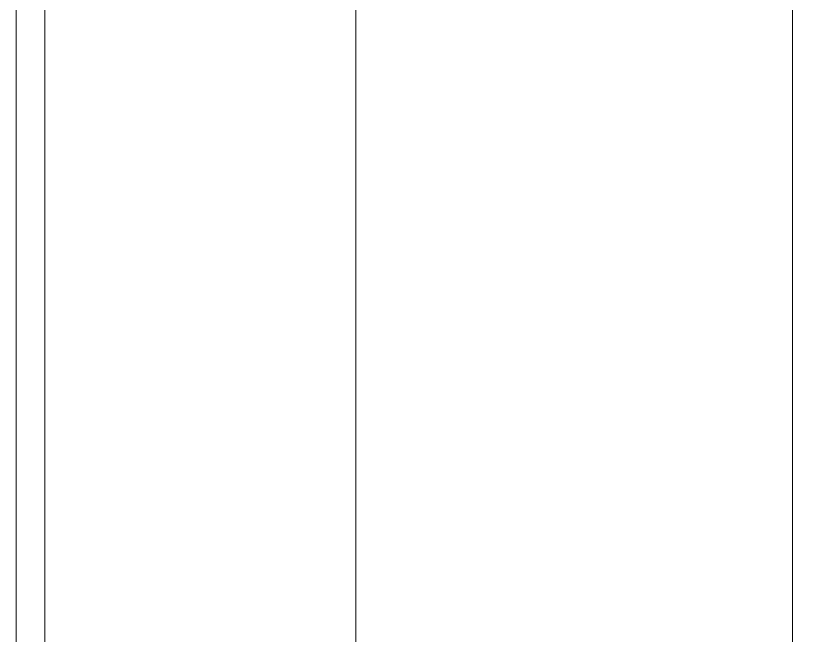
# Model space of a CAD drawing. Header units: millimetres. Extents: x -10700 to 10700, y -2540 to 1320000.
# Drawn here: x -6750 to 214, y 366225 to 371613 of the extents above; entities that cross this region are included whole.
import ezdxf

# ---------------------------------------------------------------- set-up
doc = ezdxf.new("R2010")
doc.units = ezdxf.units.MM
doc.layers.add('A-MASS', color=70, linetype='Continuous', lineweight=9)

msp = doc.modelspace()

# ---------------------------------------------------------------- meshes
at = {"layer": 'A-MASS', "transparency": 33554560}
mesh = msp.add_polyface(dxfattribs=at)
corners = [(-3795.6, 329000, 232779.1), (-6750, 329000, 233300), (-6750, 377000, 233300), (-3795.6, 377000, 232779.1)]
mesh.append_faces([[corners[k] for k in face] for face in [(3, 0, 1, 2)]])
mesh = msp.add_polyface(dxfattribs=at)
corners = [(-6750, 329000, 233300), (-6750, 329000, 234800), (-6750, 377000, 234800), (-6750, 377000, 233300)]
mesh.append_faces([[corners[k] for k in face] for face in [(3, 0, 1, 2)]])
mesh = msp.add_polyface(dxfattribs=at)
corners = [(-6750, 329000, 234800), (-6500, 329000, 234800), (-6500, 377000, 234800), (-6750, 377000, 234800)]
mesh.append_faces([[corners[k] for k in face] for face in [(2, 3, 0, 1)]])
mesh = msp.add_polyface(dxfattribs=at)
corners = [(-6500, 329000, 233800), (0, 329000, 233800), (0, 377000, 233800), (-6500, 377000, 233800)]
mesh.append_faces([[corners[k] for k in face] for face in [(3, 0, 1, 2)]])
mesh = msp.add_polyface(dxfattribs=at)
corners = [(-6500, 329000, 234800), (-6500, 329000, 233800), (-6500, 377000, 233800), (-6500, 377000, 234800)]
mesh.append_faces([[corners[k] for k in face] for face in [(3, 0, 1, 2)]])
mesh = msp.add_polyface(dxfattribs=at)
corners = [(0, 329000, 230000), (-3795.6, 329000, 230000), (-3795.6, 377000, 230000), (0, 377000, 230000)]
mesh.append_faces([[corners[k] for k in face] for face in [(3, 0, 1, 2)]])
mesh = msp.add_polyface(dxfattribs=at)
corners = [(-3795.6, 329000, 230000), (-3795.6, 329000, 232779.1), (-3795.6, 377000, 232779.1), (-3795.6, 377000, 230000)]
mesh.append_faces([[corners[k] for k in face] for face in [(2, 3, 0, 1)]])
mesh = msp.add_polyface(dxfattribs=at)
corners = [(0, 329000, 233800), (6500, 329000, 233800), (6500, 377000, 233800), (0, 377000, 233800)]
mesh.append_faces([[corners[k] for k in face] for face in [(3, 0, 1, 2)]])
mesh = msp.add_polyface(dxfattribs=at)
corners = [(3795.6, 329000, 230000), (0, 329000, 230000), (0, 377000, 230000), (3795.6, 377000, 230000)]
mesh.append_faces([[corners[k] for k in face] for face in [(3, 0, 1, 2)]])

doc.saveas('drawing.dxf')
